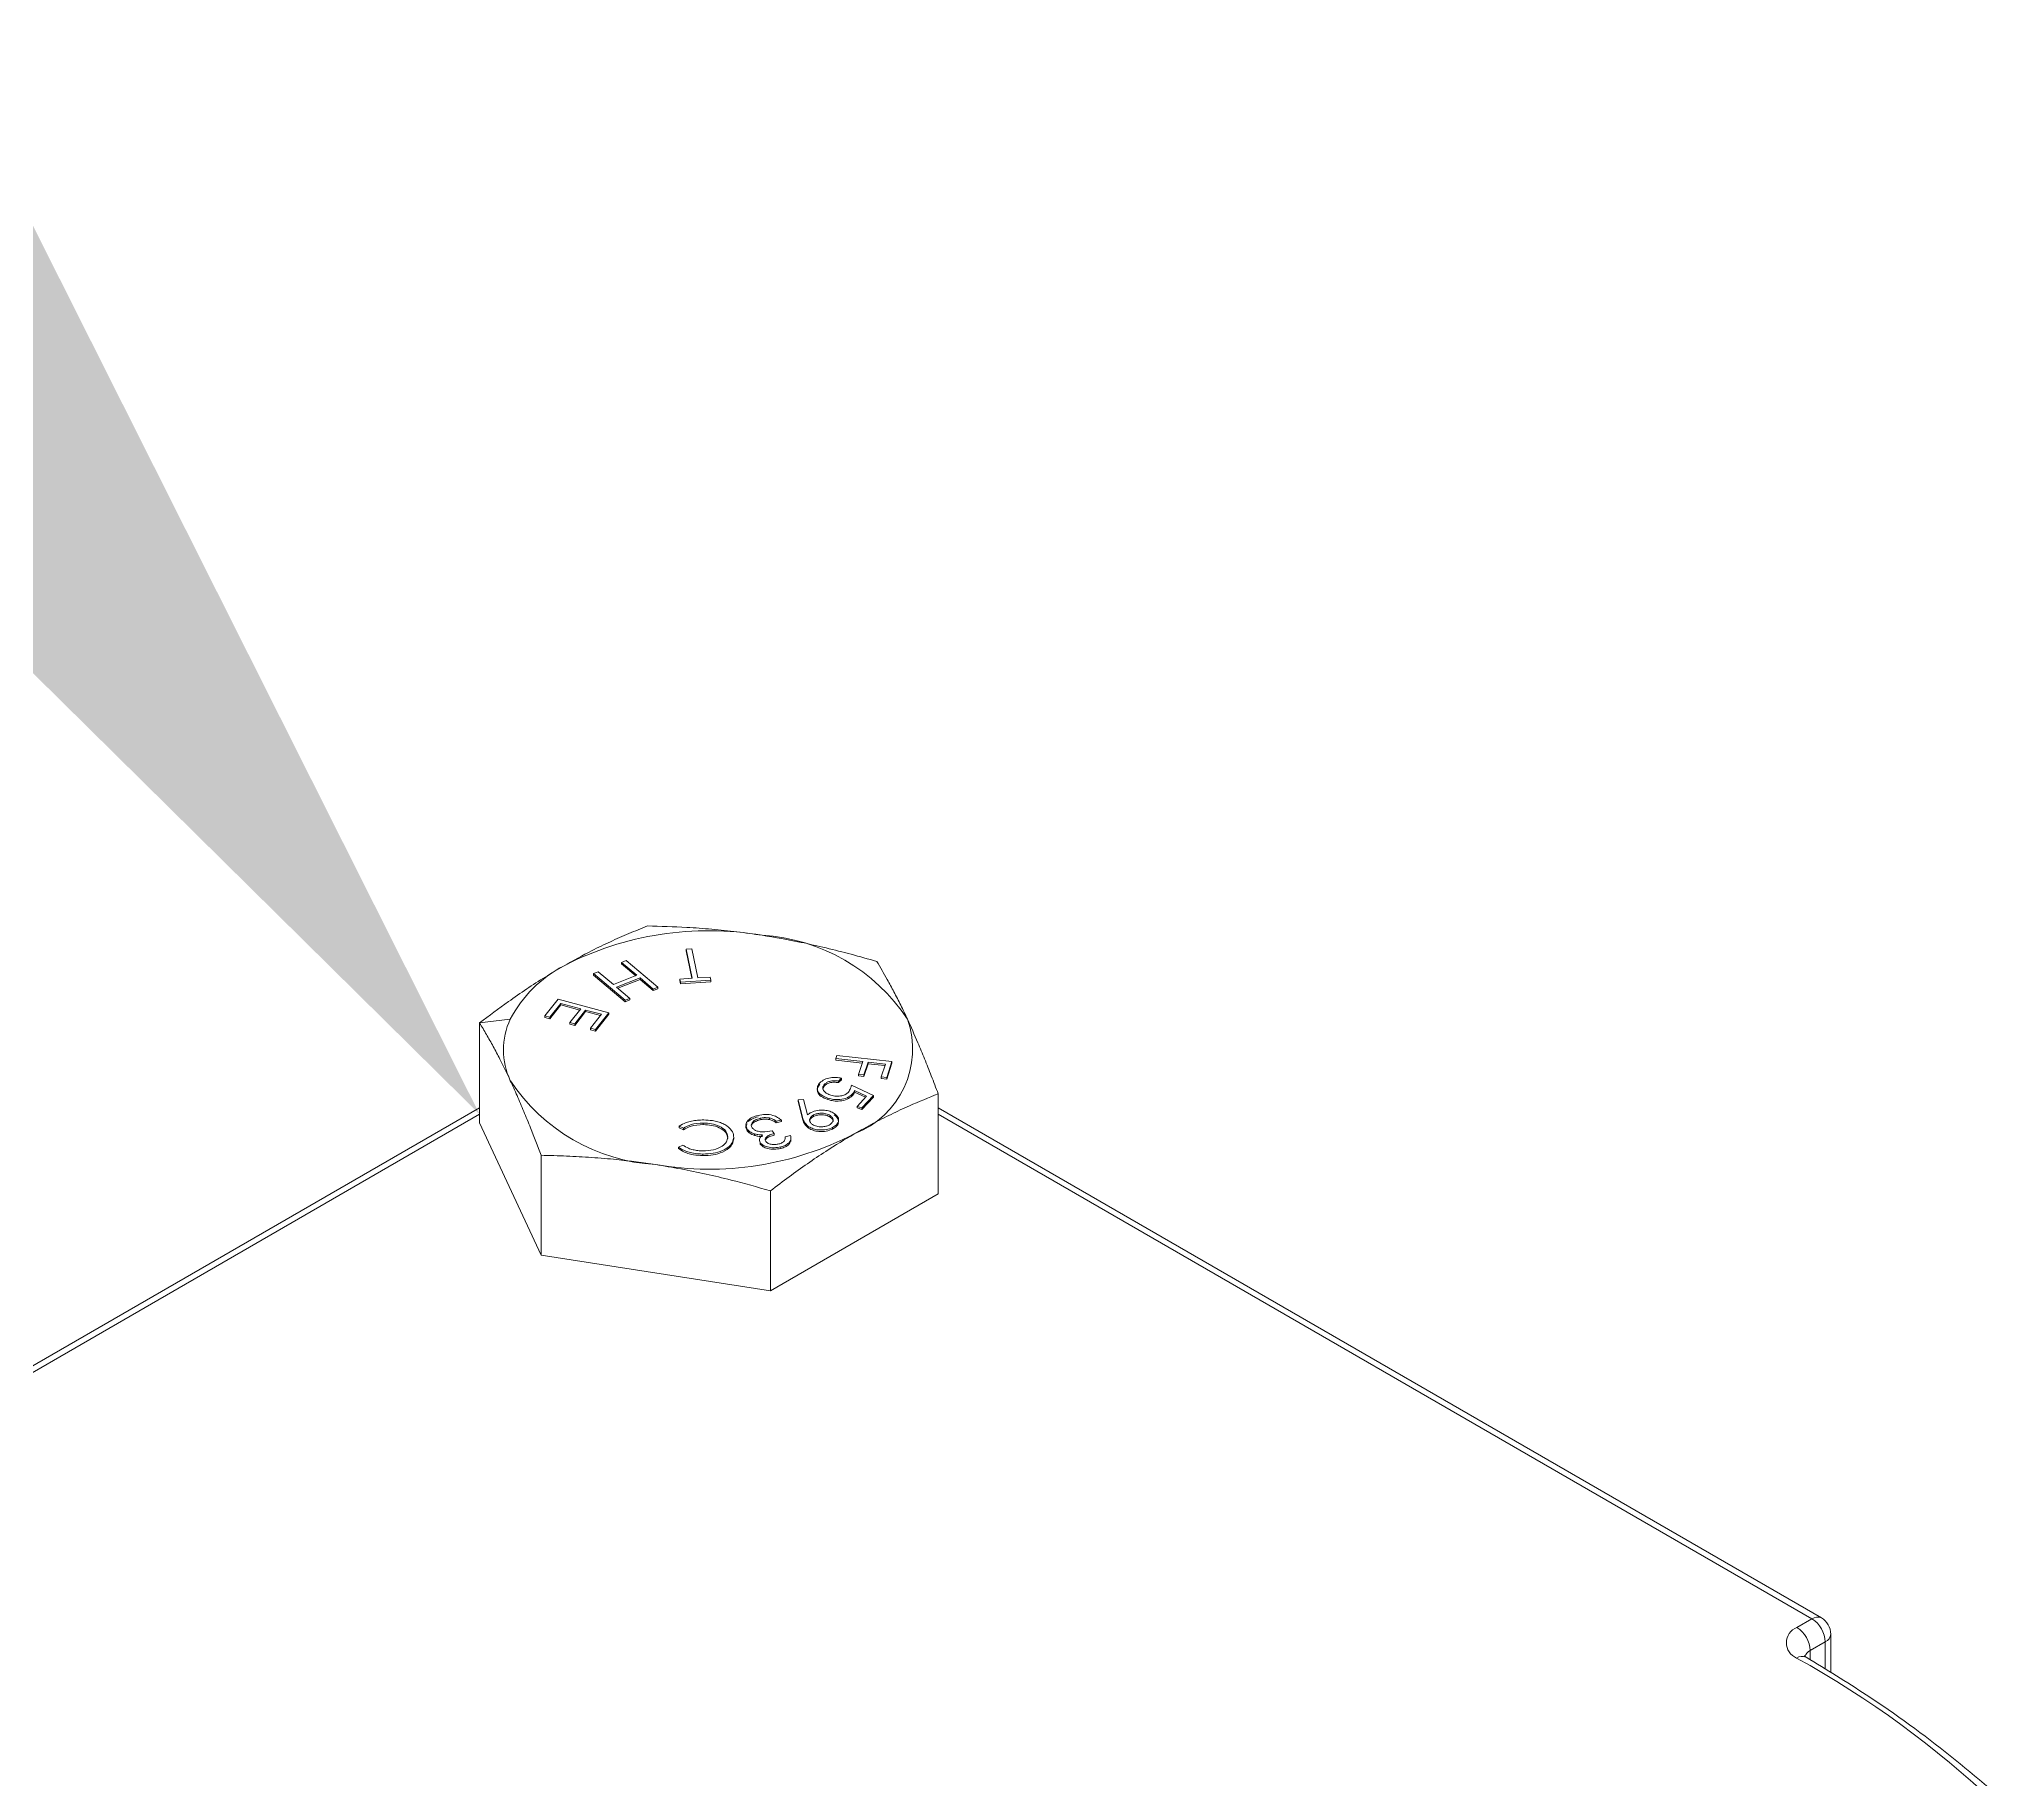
# Model space of a CAD drawing. Header units: centimetres. Extents: x -13594 to 4017, y -3206 to 1780.
# Drawn here: x -347.3 to -275, y -2864.5 to -2800.2 of the extents above; entities that cross this region are included whole.
import ezdxf
from ezdxf import colors
from ezdxf.entities.mleader import LeaderData, LeaderLine
from ezdxf.math import Vec2, Vec3

# ---------------------------------------------------------------- set-up
doc = ezdxf.new("R2010")
doc.units = ezdxf.units.CM
doc.layers.add('num of plumbing', color=250, linetype='Continuous')

msp = doc.modelspace()

# ---------------------------------------------------------------- linework, layer by layer
at = {"color": 7, "linetype": 'Continuous', "lineweight": 0}
for p, q in [((-323.425, -2833.849), (-323.216, -2833.835)), ((-323.211, -2834.917), (-323.425, -2833.849)), ((-323.425, -2833.849), (-323.425, -2833.906)), ((-323.222, -2834.918), (-323.425, -2833.906)), ((-323.216, -2833.835), (-323.001, -2834.903)), ((-326.854, -2834.746), (-326.682, -2834.678)), ((-325.682, -2835.731), (-326.854, -2834.746)), ((-326.854, -2834.746), (-326.854, -2834.803)), ((-325.682, -2835.787), (-326.854, -2834.803)), ((-326.682, -2834.678), (-326.117, -2835.154)), ((-326.117, -2835.154), (-325.25, -2834.809)), ((-325.815, -2834.334), (-325.644, -2834.266)), ((-325.25, -2834.809), (-325.815, -2834.334)), ((-325.815, -2834.334), (-325.815, -2834.391)), ((-325.296, -2834.828), (-325.815, -2834.391)), ((-325.644, -2834.266), (-324.472, -2835.251)), ((-325.135, -2834.906), (-326.002, -2835.25)), ((-326.002, -2835.25), (-325.511, -2835.663)), ((-325.135, -2834.963), (-325.956, -2835.288)), ((-324.644, -2835.319), (-325.135, -2834.906)), ((-325.135, -2834.906), (-325.135, -2834.963)), ((-324.644, -2835.375), (-325.135, -2834.963)), ((-324.472, -2835.251), (-324.644, -2835.319)), ((-324.472, -2835.307), (-324.644, -2835.375)), ((-324.644, -2835.319), (-324.644, -2835.375)), ((-324.472, -2835.251), (-324.472, -2835.307)), ((-323.668, -2834.948), (-323.211, -2834.917)), ((-323.644, -2835.063), (-323.668, -2834.948)), ((-323.668, -2834.948), (-323.668, -2835.005)), ((-323.644, -2835.12), (-323.668, -2835.005)), ((-322.52, -2834.988), (-323.644, -2835.063)), ((-322.52, -2835.044), (-323.644, -2835.12)), ((-323.644, -2835.063), (-323.644, -2835.12)), ((-323.001, -2834.903), (-322.543, -2834.873)), ((-322.543, -2834.873), (-322.52, -2834.988)), ((-322.52, -2834.988), (-322.52, -2835.044)), ((-328.653, -2836.306), (-328.16, -2835.691)), ((-328.062, -2835.848), (-328.468, -2836.356)), ((-328.062, -2835.905), (-328.468, -2836.412)), ((-328.16, -2835.691), (-326.287, -2836.191)), ((-327.327, -2836.044), (-328.062, -2835.848)), ((-328.062, -2835.848), (-328.062, -2835.905)), ((-327.364, -2836.091), (-328.062, -2835.905)), ((-327.733, -2836.552), (-327.327, -2836.044)), ((-327.144, -2836.093), (-327.55, -2836.601)), ((-327.144, -2836.15), (-327.55, -2836.657)), ((-326.558, -2836.249), (-327.144, -2836.093)), ((-327.144, -2836.093), (-327.144, -2836.15)), ((-326.595, -2836.296), (-327.144, -2836.15)), ((-326.968, -2836.761), (-326.558, -2836.249)), ((-326.287, -2836.191), (-326.783, -2836.811)), ((-326.287, -2836.247), (-326.783, -2836.867)), ((-326.287, -2836.191), (-326.287, -2836.247)), ((-325.511, -2835.663), (-325.682, -2835.731)), ((-325.511, -2835.719), (-325.682, -2835.787)), ((-325.682, -2835.731), (-325.682, -2835.787)), ((-325.511, -2835.663), (-325.511, -2835.719)), ((-329.928, -2836.431), (-331.063, -2836.567)), ((-331.063, -2840.26), (-331.063, -2836.567)), ((-328.468, -2836.356), (-328.653, -2836.306)), ((-328.653, -2836.306), (-328.653, -2836.363)), ((-328.468, -2836.412), (-328.653, -2836.363)), ((-328.468, -2836.356), (-328.468, -2836.412)), ((-327.55, -2836.601), (-327.733, -2836.552)), ((-327.733, -2836.552), (-327.733, -2836.608)), ((-327.55, -2836.657), (-327.733, -2836.608)), ((-327.55, -2836.601), (-327.55, -2836.657)), ((-326.783, -2836.811), (-326.968, -2836.761)), ((-326.968, -2836.761), (-326.968, -2836.818)), ((-326.783, -2836.867), (-326.968, -2836.818)), ((-326.783, -2836.811), (-326.783, -2836.867)), ((-317.906, -2837.885), (-317.868, -2837.768)), ((-316.906, -2837.995), (-317.906, -2837.885)), ((-317.906, -2837.885), (-317.906, -2837.942)), ((-316.924, -2838.05), (-317.906, -2837.942)), ((-317.868, -2837.768), (-315.827, -2837.993)), ((-317.063, -2838.469), (-316.906, -2837.995)), ((-316.704, -2838.017), (-316.861, -2838.491)), ((-316.704, -2838.074), (-316.861, -2838.547)), ((-316.067, -2838.088), (-316.704, -2838.017)), ((-316.704, -2838.017), (-316.704, -2838.074)), ((-316.085, -2838.142), (-316.704, -2838.074)), ((-316.223, -2838.561), (-316.067, -2838.088)), ((-315.827, -2837.993), (-316.022, -2838.583)), ((-315.827, -2838.05), (-316.022, -2838.64)), ((-315.827, -2837.993), (-315.827, -2838.05)), ((-318.323, -2838.892), (-318.382, -2839.019)), ((-318.323, -2838.836), (-318.323, -2838.892)), ((-317.695, -2838.609), (-317.798, -2838.717)), ((-317.695, -2838.666), (-317.798, -2838.774)), ((-317.798, -2838.717), (-317.798, -2838.774)), ((-317.695, -2838.609), (-317.695, -2838.666)), ((-317.322, -2838.868), (-316.512, -2839.251)), ((-316.762, -2839.277), (-317.207, -2839.067)), ((-317.207, -2839.067), (-317.207, -2839.124)), ((-316.799, -2839.316), (-317.207, -2839.124)), ((-316.861, -2838.491), (-317.063, -2838.469)), ((-317.063, -2838.469), (-317.063, -2838.525)), ((-316.861, -2838.547), (-317.063, -2838.525)), ((-316.861, -2838.491), (-316.861, -2838.547)), ((-316.022, -2838.583), (-316.223, -2838.561)), ((-316.223, -2838.561), (-316.223, -2838.618)), ((-316.022, -2838.64), (-316.223, -2838.618)), ((-316.022, -2838.583), (-316.022, -2838.64)), ((-331.063, -2839.706), (-391.367, -2874.52)), ((-319.291, -2839.409), (-319.092, -2839.391)), ((-319.134, -2840.051), (-319.291, -2839.409)), ((-319.291, -2839.409), (-319.291, -2839.466)), ((-319.134, -2840.107), (-319.291, -2839.466)), ((-319.092, -2839.391), (-318.943, -2839.968)), ((-318.196, -2839.344), (-318.196, -2839.4)), ((-317.291, -2839.202), (-317.291, -2839.259)), ((-317.118, -2839.65), (-316.762, -2839.277)), ((-316.944, -2839.705), (-317.118, -2839.65)), ((-317.118, -2839.65), (-317.118, -2839.707)), ((-316.944, -2839.762), (-317.118, -2839.707)), ((-316.512, -2839.251), (-316.944, -2839.705)), ((-316.512, -2839.308), (-316.944, -2839.762)), ((-316.944, -2839.705), (-316.944, -2839.762)), ((-316.512, -2839.251), (-316.512, -2839.308)), ((-314.118, -2842.881), (-314.118, -2839.188)), ((-281.485, -2858.546), (-314.118, -2839.706)), ((-331.063, -2839.941), (-391.058, -2874.576)), ((-328.792, -2845.151), (-331.063, -2840.26)), ((-323.533, -2840.457), (-323.695, -2840.384)), ((-323.695, -2840.384), (-323.695, -2840.441)), ((-323.533, -2840.514), (-323.695, -2840.441)), ((-323.533, -2840.457), (-323.533, -2840.514)), ((-322.798, -2840.266), (-322.798, -2840.322)), ((-321.172, -2840.499), (-321.172, -2840.555)), ((-321.012, -2840.315), (-321.012, -2840.349)), ((-320.701, -2840.091), (-320.701, -2840.147)), ((-320.353, -2840.079), (-320.353, -2840.135)), ((-320.251, -2840.551), (-320.177, -2840.653)), ((-319.91, -2840.156), (-320.099, -2840.201)), ((-320.099, -2840.201), (-320.099, -2840.257)), ((-319.91, -2840.212), (-320.099, -2840.257)), ((-319.91, -2840.156), (-319.91, -2840.212)), ((-319.134, -2840.051), (-319.134, -2840.107)), ((-318.905, -2840.4), (-318.905, -2840.457)), ((-318.87, -2840.163), (-318.87, -2840.164)), ((-318.725, -2839.967), (-318.725, -2840.024)), ((-318.114, -2839.986), (-318.114, -2840.043)), ((-318.018, -2840.429), (-318.018, -2840.486)), ((-281.832, -2858.58), (-314.118, -2839.941)), ((-323.714, -2841.152), (-323.548, -2841.081)), ((-323.714, -2841.152), (-323.714, -2841.209)), ((-321.673, -2840.798), (-321.673, -2840.855)), ((-320.904, -2840.666), (-320.904, -2840.723)), ((-320.691, -2840.993), (-320.691, -2841.05)), ((-320.177, -2840.653), (-320.177, -2840.709)), ((-319.932, -2841.147), (-319.932, -2841.204)), ((-319.77, -2840.773), (-319.574, -2840.726)), ((-319.569, -2840.943), (-319.569, -2840.886)), ((-328.792, -2845.151), (-328.792, -2841.458)), ((-322.81, -2841.412), (-322.81, -2841.469)), ((-320.32, -2846.461), (-320.32, -2842.768)), ((-314.118, -2842.881), (-320.32, -2846.461)), ((-320.32, -2846.461), (-328.792, -2845.151)), ((-282.387, -2858.901), (-281.832, -2858.58)), ((-281.137, -2860.566), (-281.137, -2859.147)), ((-281.341, -2859.43), (-281.896, -2859.751)), ((-281.896, -2859.751), (-281.896, -2860.09)), ((-281.341, -2860.438), (-281.341, -2859.43))]:
    msp.add_line(p, q, dxfattribs=at)
at = {"color": 7, "linetype": 'Continuous', "lineweight": 0, "flags": 128}
msp.add_lwpolyline([(-282.046, -2859.997), (-282.048, -2859.996), (-282.053, -2859.993)], dxfattribs=at)
at = {"color": 7, "linetype": 'Continuous', "lineweight": 0}
for centre, radius, start, end in [((-322.603, -2844.821), 11.66, 80.2289, 117.35717), ((-321.04, -2840.252), 6.934, 33.43888, 86.5665), ((-325.799, -2838.594), 4.661, 117.64491, 152.34888), ((-327.554, -2837.566), 2.631, 154.44278, 205.55722), ((-318.402, -2837.543), 3.339, 290.74208, 19.461), ((-324.141, -2834.88), 6.934, 213.43888, 266.5665), ((-322.578, -2830.31), 11.66, 260.2289, 297.35717), ((-281.628, -2858.864), 0.349, 65.69288, 125.61758), ((-282.407, -2859.479), 1.067, 2.60548, 57.39452), ((-281.832, -2859.147), 0.694, 0, 60.00269), ((-282.174, -2859.466), 0.605, 110.62036, 248.18205), ((-282.962, -2859.8), 1.067, 2.60548, 57.39452), ((-281.485, -2859.112), 0.349, 294.37466, 354.3052), ((-282.194, -2860.323), 0.359, 66.8471, 124.74337), ((-299.703, -2891.412), 35.838, 31.94445, 61.13015), ((-281.733, -2860.092), 0.378, 115.61489, 161.41215)]:
    msp.add_arc(centre, radius, start, end, dxfattribs=at)
for points, knots in [([(-327.962, -2834.465), (-327.61, -2834.27), (-327.033, -2833.948), (-326.23, -2833.564), (-325.547, -2833.26), (-325.091, -2833.079), (-324.861, -2832.987)], [0, 0, 0, 0, 0.338051, 0.556031, 0.775308, 1, 1, 1, 1]), ([(-324.861, -2832.987), (-324.377, -2833), (-323.587, -2833.021), (-322.484, -2833.102), (-321.556, -2833.196), (-320.935, -2833.285), (-320.625, -2833.33)], [0, 0, 0, 0, 0.34463, 0.56283, 0.781043, 1, 1, 1, 1]), ([(-320.625, -2833.33), (-320.145, -2833.412), (-319.356, -2833.546), (-318.259, -2833.794), (-317.326, -2834.029), (-316.704, -2834.207), (-316.389, -2834.297)], [0, 0, 0, 0, 0.3380509, 0.556031, 0.7753084, 1, 1, 1, 1]), ([(-331.063, -2836.567), (-330.709, -2836.301), (-330.13, -2835.866), (-329.323, -2835.31), (-328.643, -2834.868), (-328.189, -2834.599), (-327.962, -2834.465)], [0, 0, 0, 0, 0.3446294, 0.56283, 0.7810425, 1, 1, 1, 1]), ([(-316.389, -2834.297), (-316.259, -2834.515), (-316.047, -2834.87), (-315.752, -2835.417), (-315.503, -2835.903), (-315.337, -2836.255), (-315.254, -2836.431)], [0, 0, 0, 0, 0.34463, 0.56283, 0.781043, 1, 1, 1, 1]), ([(-329.928, -2838.701), (-330.056, -2838.431), (-330.267, -2837.987), (-330.561, -2837.433), (-330.811, -2836.986), (-330.978, -2836.708), (-331.063, -2836.567)], [0, 0, 0, 0, 0.338051, 0.556031, 0.775308, 1, 1, 1, 1]), ([(-315.254, -2836.431), (-315.125, -2836.715), (-314.914, -2837.183), (-314.62, -2837.894), (-314.37, -2838.524), (-314.203, -2838.965), (-314.118, -2839.188)], [0, 0, 0, 0, 0.338051, 0.556031, 0.775308, 1, 1, 1, 1]), ([(-328.792, -2841.458), (-328.922, -2841.117), (-329.134, -2840.56), (-329.429, -2839.833), (-329.678, -2839.247), (-329.844, -2838.883), (-329.928, -2838.701)], [0, 0, 0, 0, 0.3446295, 0.5628301, 0.7810426, 1, 1, 1, 1]), ([(-318.196, -2839.344), (-318.284, -2839.308), (-318.461, -2839.236), (-318.589, -2839.072), (-318.591, -2838.909), (-318.521, -2838.82), (-318.486, -2838.775)], [0, 0, 0, 0, 0.279837, 0.559256, 0.779396, 1, 1, 1, 1]), ([(-318.196, -2839.4), (-318.284, -2839.364), (-318.461, -2839.292), (-318.589, -2839.129), (-318.591, -2838.966), (-318.521, -2838.877), (-318.486, -2838.832)], [0, 0, 0, 0, 0.279837, 0.559256, 0.779396, 1, 1, 1, 1]), ([(-318.486, -2838.775), (-318.437, -2838.734), (-318.339, -2838.651), (-318.114, -2838.589), (-317.891, -2838.575), (-317.76, -2838.598), (-317.695, -2838.609)], [0, 0, 0, 0, 0.279822, 0.559304, 0.779533, 1, 1, 1, 1]), ([(-318.323, -2838.836), (-318.35, -2838.877), (-318.406, -2838.961), (-318.349, -2839.085), (-318.239, -2839.181), (-318.137, -2839.219), (-318.086, -2839.238)], [0, 0, 0, 0, 0.279104, 0.558854, 0.779236, 1, 1, 1, 1]), ([(-317.798, -2838.717), (-317.854, -2838.709), (-317.967, -2838.692), (-318.125, -2838.72), (-318.247, -2838.77), (-318.297, -2838.814), (-318.323, -2838.836)], [0, 0, 0, 0, 0.2801424, 0.5593052, 0.7797167, 1, 1, 1, 1]), ([(-317.798, -2838.774), (-317.854, -2838.765), (-317.967, -2838.749), (-318.125, -2838.777), (-318.247, -2838.827), (-318.297, -2838.871), (-318.323, -2838.892)], [0, 0, 0, 0, 0.2801424, 0.5593052, 0.7797167, 1, 1, 1, 1]), ([(-318.086, -2839.238), (-318.02, -2839.255), (-317.888, -2839.288), (-317.683, -2839.266), (-317.528, -2839.206), (-317.468, -2839.151), (-317.438, -2839.124)], [0, 0, 0, 0, 0.279948, 0.559085, 0.779215, 1, 1, 1, 1]), ([(-317.438, -2839.124), (-317.405, -2839.077), (-317.347, -2838.995), (-317.33, -2838.907), (-317.322, -2838.868)], [0, 0, 0, 0, 0.559291, 1, 1, 1, 1]), ([(-317.207, -2839.067), (-317.219, -2839.093), (-317.239, -2839.14), (-317.275, -2839.183), (-317.291, -2839.202)], [0, 0, 0, 0, 0.560018, 1, 1, 1, 1]), ([(-317.207, -2839.124), (-317.219, -2839.15), (-317.239, -2839.197), (-317.275, -2839.24), (-317.291, -2839.259)], [0, 0, 0, 0, 0.560018, 1, 1, 1, 1]), ([(-318.943, -2839.968), (-318.922, -2839.948), (-318.884, -2839.913), (-318.833, -2839.884), (-318.811, -2839.871)], [0, 0, 0, 0, 0.560066, 1, 1, 1, 1]), ([(-318.811, -2839.871), (-318.737, -2839.842), (-318.59, -2839.783), (-318.334, -2839.782), (-318.115, -2839.825), (-318.014, -2839.881), (-317.963, -2839.908)], [0, 0, 0, 0, 0.279377, 0.559061, 0.779439, 1, 1, 1, 1]), ([(-317.291, -2839.202), (-317.348, -2839.249), (-317.461, -2839.343), (-317.728, -2839.402), (-317.985, -2839.4), (-318.126, -2839.363), (-318.196, -2839.344)], [0, 0, 0, 0, 0.279679, 0.559017, 0.779301, 1, 1, 1, 1]), ([(-317.291, -2839.259), (-317.348, -2839.306), (-317.461, -2839.4), (-317.728, -2839.458), (-317.985, -2839.457), (-318.126, -2839.419), (-318.196, -2839.4)], [0, 0, 0, 0, 0.279679, 0.559017, 0.779301, 1, 1, 1, 1]), ([(-314.118, -2839.188), (-314.473, -2839.331), (-315.051, -2839.564), (-315.858, -2839.94), (-316.538, -2840.282), (-316.992, -2840.538), (-317.219, -2840.666)], [0, 0, 0, 0, 0.344629, 0.56283, 0.781043, 1, 1, 1, 1]), ([(-323.695, -2840.384), (-323.613, -2840.335), (-323.477, -2840.255), (-323.231, -2840.189), (-323.01, -2840.156), (-322.858, -2840.154), (-322.782, -2840.152)], [0, 0, 0, 0, 0.3393, 0.559476, 0.779688, 1, 1, 1, 1]), ([(-322.798, -2840.266), (-322.956, -2840.276), (-323.24, -2840.293), (-323.443, -2840.407), (-323.533, -2840.457)], [0, 0, 0, 0, 0.558721, 1, 1, 1, 1]), ([(-322.798, -2840.322), (-322.956, -2840.332), (-323.24, -2840.35), (-323.443, -2840.464), (-323.533, -2840.514)], [0, 0, 0, 0, 0.558721, 1, 1, 1, 1]), ([(-321.892, -2840.786), (-321.905, -2840.708), (-321.932, -2840.553), (-322.179, -2840.381), (-322.483, -2840.282), (-322.693, -2840.271), (-322.798, -2840.266)], [0, 0, 0, 0, 0.279575, 0.559079, 0.779383, 1, 1, 1, 1]), ([(-321.892, -2840.843), (-321.905, -2840.765), (-321.932, -2840.61), (-322.179, -2840.438), (-322.483, -2840.338), (-322.693, -2840.328), (-322.798, -2840.322)], [0, 0, 0, 0, 0.279575, 0.559079, 0.779383, 1, 1, 1, 1]), ([(-322.782, -2840.152), (-322.673, -2840.157), (-322.493, -2840.164), (-322.256, -2840.215), (-322.073, -2840.28), (-321.976, -2840.339), (-321.927, -2840.369)], [0, 0, 0, 0, 0.339822, 0.559917, 0.779922, 1, 1, 1, 1]), ([(-321.927, -2840.369), (-321.843, -2840.442), (-321.692, -2840.573), (-321.679, -2840.729), (-321.673, -2840.798)], [0, 0, 0, 0, 0.559052, 1, 1, 1, 1]), ([(-321.172, -2840.555), (-321.203, -2840.497), (-321.25, -2840.409), (-321.194, -2840.324), (-321.175, -2840.295)], [0, 0, 0, 0, 0.656126, 1, 1, 1, 1]), ([(-321.172, -2840.499), (-321.198, -2840.441), (-321.249, -2840.327), (-321.16, -2840.164), (-320.991, -2840.046), (-320.848, -2840.003), (-320.776, -2839.982)], [0, 0, 0, 0, 0.279439, 0.558907, 0.779332, 1, 1, 1, 1]), ([(-320.904, -2840.666), (-320.968, -2840.642), (-321.083, -2840.599), (-321.145, -2840.529), (-321.172, -2840.499)], [0, 0, 0, 0, 0.559562, 1, 1, 1, 1]), ([(-320.904, -2840.723), (-320.968, -2840.699), (-321.083, -2840.656), (-321.145, -2840.586), (-321.172, -2840.555)], [0, 0, 0, 0, 0.559562, 1, 1, 1, 1]), ([(-321.135, -2840.215), (-321.088, -2840.177), (-320.994, -2840.101), (-320.849, -2840.06), (-320.776, -2840.039)], [0, 0, 0, 0, 0.499725, 1, 1, 1, 1]), ([(-320.701, -2840.091), (-320.764, -2840.109), (-320.891, -2840.147), (-320.998, -2840.246), (-321.037, -2840.351), (-321.005, -2840.413), (-320.989, -2840.444)], [0, 0, 0, 0, 0.280298, 0.559569, 0.779892, 1, 1, 1, 1]), ([(-320.701, -2840.147), (-320.763, -2840.166), (-320.888, -2840.204), (-320.989, -2840.285), (-321.002, -2840.338), (-321.005, -2840.35)], [0, 0, 0, 0, 0.434497, 0.867402, 1, 1, 1, 1]), ([(-320.989, -2840.444), (-320.963, -2840.471), (-320.91, -2840.525), (-320.774, -2840.577), (-320.545, -2840.61), (-320.372, -2840.575), (-320.251, -2840.551)], [0, 0, 0, 0, 0.186645, 0.373531, 0.560271, 1, 1, 1, 1]), ([(-320.776, -2839.982), (-320.686, -2839.966), (-320.505, -2839.933), (-320.239, -2839.969), (-320.041, -2840.052), (-319.954, -2840.121), (-319.91, -2840.156)], [0, 0, 0, 0, 0.279864, 0.558991, 0.779262, 1, 1, 1, 1]), ([(-320.353, -2840.079), (-320.42, -2840.071), (-320.538, -2840.057), (-320.651, -2840.08), (-320.701, -2840.091)], [0, 0, 0, 0, 0.558684, 1, 1, 1, 1]), ([(-320.353, -2840.135), (-320.42, -2840.128), (-320.538, -2840.114), (-320.651, -2840.137), (-320.701, -2840.147)], [0, 0, 0, 0, 0.558684, 1, 1, 1, 1]), ([(-320.099, -2840.201), (-320.138, -2840.172), (-320.209, -2840.121), (-320.309, -2840.092), (-320.353, -2840.079)], [0, 0, 0, 0, 0.560666, 1, 1, 1, 1]), ([(-320.099, -2840.257), (-320.138, -2840.229), (-320.209, -2840.178), (-320.309, -2840.149), (-320.353, -2840.135)], [0, 0, 0, 0, 0.560666, 1, 1, 1, 1]), ([(-318.905, -2840.4), (-318.971, -2840.34), (-319.089, -2840.232), (-319.12, -2840.106), (-319.134, -2840.051)], [0, 0, 0, 0, 0.558219, 1, 1, 1, 1]), ([(-318.905, -2840.457), (-318.971, -2840.396), (-319.089, -2840.289), (-319.12, -2840.163), (-319.134, -2840.107)], [0, 0, 0, 0, 0.558219, 1, 1, 1, 1]), ([(-318.018, -2840.429), (-318.095, -2840.46), (-318.247, -2840.522), (-318.515, -2840.529), (-318.744, -2840.485), (-318.851, -2840.428), (-318.905, -2840.4)], [0, 0, 0, 0, 0.279629, 0.559061, 0.77956, 1, 1, 1, 1]), ([(-318.018, -2840.486), (-318.095, -2840.517), (-318.247, -2840.578), (-318.515, -2840.586), (-318.744, -2840.542), (-318.851, -2840.485), (-318.905, -2840.457)], [0, 0, 0, 0, 0.279629, 0.559061, 0.77956, 1, 1, 1, 1]), ([(-318.725, -2839.967), (-318.768, -2839.995), (-318.853, -2840.051), (-318.88, -2840.156), (-318.85, -2840.251), (-318.789, -2840.297), (-318.759, -2840.321)], [0, 0, 0, 0, 0.279553, 0.559306, 0.779605, 1, 1, 1, 1]), ([(-318.725, -2840.024), (-318.769, -2840.052), (-318.851, -2840.103), (-318.861, -2840.173), (-318.865, -2840.205)], [0, 0, 0, 0, 0.537088, 1, 1, 1, 1]), ([(-318.759, -2840.321), (-318.711, -2840.345), (-318.614, -2840.394), (-318.432, -2840.409), (-318.268, -2840.392), (-318.187, -2840.357), (-318.147, -2840.339)], [0, 0, 0, 0, 0.279498, 0.559225, 0.779495, 1, 1, 1, 1]), ([(-318.114, -2839.986), (-318.162, -2839.962), (-318.258, -2839.913), (-318.44, -2839.897), (-318.604, -2839.915), (-318.685, -2839.95), (-318.725, -2839.967)], [0, 0, 0, 0, 0.279557, 0.559298, 0.779611, 1, 1, 1, 1]), ([(-318.114, -2840.043), (-318.162, -2840.018), (-318.258, -2839.969), (-318.44, -2839.954), (-318.604, -2839.971), (-318.685, -2840.006), (-318.725, -2840.024)], [0, 0, 0, 0, 0.279557, 0.559298, 0.779611, 1, 1, 1, 1]), ([(-318.147, -2840.339), (-318.104, -2840.311), (-318.019, -2840.256), (-317.993, -2840.151), (-318.023, -2840.056), (-318.083, -2840.009), (-318.114, -2839.986)], [0, 0, 0, 0, 0.279489, 0.559297, 0.779606, 1, 1, 1, 1]), ([(-318.008, -2840.215), (-318.006, -2840.21), (-317.994, -2840.177), (-318.026, -2840.112), (-318.084, -2840.066), (-318.114, -2840.043)], [0, 0, 0, 0, 0.081288, 0.5405542, 1, 1, 1, 1]), ([(-317.963, -2839.908), (-317.908, -2839.953), (-317.798, -2840.043), (-317.789, -2840.2), (-317.867, -2840.334), (-317.968, -2840.397), (-318.018, -2840.429)], [0, 0, 0, 0, 0.2796464, 0.5589946, 0.7795292, 1, 1, 1, 1]), ([(-317.808, -2840.258), (-317.808, -2840.261), (-317.802, -2840.306), (-317.874, -2840.391), (-317.97, -2840.454), (-318.018, -2840.486)], [0, 0, 0, 0, 0.032133, 0.516136, 1, 1, 1, 1]), ([(-317.963, -2839.965), (-317.903, -2840.009), (-317.816, -2840.073), (-317.817, -2840.151), (-317.817, -2840.174)], [0, 0, 0, 0, 0.699777, 1, 1, 1, 1]), ([(-322.81, -2841.412), (-322.929, -2841.406), (-323.125, -2841.397), (-323.377, -2841.333), (-323.569, -2841.257), (-323.665, -2841.187), (-323.714, -2841.152)], [0, 0, 0, 0, 0.339665, 0.559806, 0.779891, 1, 1, 1, 1]), ([(-322.81, -2841.469), (-322.929, -2841.463), (-323.125, -2841.454), (-323.377, -2841.39), (-323.569, -2841.313), (-323.665, -2841.244), (-323.714, -2841.209)], [0, 0, 0, 0, 0.339665, 0.559806, 0.779891, 1, 1, 1, 1]), ([(-323.548, -2841.081), (-323.483, -2841.123), (-323.377, -2841.193), (-323.179, -2841.254), (-322.998, -2841.287), (-322.873, -2841.292), (-322.81, -2841.294)], [0, 0, 0, 0, 0.339365, 0.559454, 0.779686, 1, 1, 1, 1]), ([(-322.81, -2841.294), (-322.677, -2841.286), (-322.412, -2841.269), (-322.104, -2841.138), (-321.923, -2840.966), (-321.903, -2840.846), (-321.892, -2840.786)], [0, 0, 0, 0, 0.279709, 0.559309, 0.779556, 1, 1, 1, 1]), ([(-321.673, -2840.798), (-321.695, -2840.892), (-321.737, -2841.08), (-322.052, -2841.283), (-322.425, -2841.399), (-322.682, -2841.408), (-322.81, -2841.412)], [0, 0, 0, 0, 0.279506, 0.559088, 0.779367, 1, 1, 1, 1]), ([(-321.673, -2840.855), (-321.695, -2840.949), (-321.737, -2841.137), (-322.052, -2841.34), (-322.425, -2841.456), (-322.682, -2841.464), (-322.81, -2841.469)], [0, 0, 0, 0, 0.279506, 0.559088, 0.779367, 1, 1, 1, 1]), ([(-320.608, -2840.707), (-320.666, -2840.705), (-320.769, -2840.702), (-320.863, -2840.677), (-320.904, -2840.666)], [0, 0, 0, 0, 0.559783, 1, 1, 1, 1]), ([(-320.608, -2840.763), (-320.666, -2840.762), (-320.769, -2840.759), (-320.863, -2840.734), (-320.904, -2840.723)], [0, 0, 0, 0, 0.559783, 1, 1, 1, 1]), ([(-320.691, -2840.993), (-320.706, -2840.966), (-320.737, -2840.911), (-320.718, -2840.807), (-320.65, -2840.745), (-320.608, -2840.707)], [0, 0, 0, 0, 0.28032, 0.560505, 1, 1, 1, 1]), ([(-319.932, -2841.147), (-320.012, -2841.161), (-320.173, -2841.188), (-320.408, -2841.161), (-320.593, -2841.092), (-320.658, -2841.026), (-320.691, -2840.993)], [0, 0, 0, 0, 0.28002, 0.559851, 0.7801, 1, 1, 1, 1]), ([(-319.932, -2841.204), (-320.012, -2841.217), (-320.173, -2841.245), (-320.408, -2841.217), (-320.593, -2841.149), (-320.658, -2841.083), (-320.691, -2841.05)], [0, 0, 0, 0, 0.28002, 0.559851, 0.7801, 1, 1, 1, 1]), ([(-320.177, -2840.653), (-320.233, -2840.669), (-320.344, -2840.701), (-320.465, -2840.774), (-320.528, -2840.863), (-320.503, -2840.918), (-320.491, -2840.946)], [0, 0, 0, 0, 0.280898, 0.561371, 0.780712, 1, 1, 1, 1]), ([(-320.491, -2840.946), (-320.463, -2840.972), (-320.407, -2841.025), (-320.265, -2841.058), (-320.128, -2841.062), (-320.049, -2841.047), (-320.01, -2841.039)], [0, 0, 0, 0, 0.278739, 0.558576, 0.779091, 1, 1, 1, 1]), ([(-320.177, -2840.709), (-320.232, -2840.726), (-320.341, -2840.758), (-320.458, -2840.82), (-320.482, -2840.869), (-320.49, -2840.883)], [0, 0, 0, 0, 0.41383, 0.827035, 1, 1, 1, 1]), ([(-317.219, -2840.666), (-317.571, -2840.876), (-318.148, -2841.222), (-318.951, -2841.764), (-319.634, -2842.249), (-320.09, -2842.594), (-320.32, -2842.768)], [0, 0, 0, 0, 0.3380509, 0.556031, 0.7753084, 1, 1, 1, 1]), ([(-320.01, -2841.039), (-319.963, -2841.025), (-319.871, -2840.996), (-319.772, -2840.899), (-319.771, -2840.821), (-319.77, -2840.773)], [0, 0, 0, 0, 0.28009, 0.559702, 1, 1, 1, 1]), ([(-319.574, -2840.726), (-319.565, -2840.774), (-319.547, -2840.869), (-319.622, -2840.998), (-319.758, -2841.096), (-319.874, -2841.13), (-319.932, -2841.147)], [0, 0, 0, 0, 0.2803435, 0.5597722, 0.7797803, 1, 1, 1, 1]), ([(-319.574, -2840.942), (-319.591, -2840.982), (-319.624, -2841.06), (-319.759, -2841.152), (-319.874, -2841.187), (-319.932, -2841.204)], [0, 0, 0, 0, 0.357746, 0.678719, 1, 1, 1, 1]), ([(-324.556, -2841.801), (-325.036, -2841.734), (-325.825, -2841.624), (-326.922, -2841.534), (-327.855, -2841.48), (-328.477, -2841.465), (-328.792, -2841.458)], [0, 0, 0, 0, 0.338051, 0.556031, 0.775308, 1, 1, 1, 1]), ([(-320.32, -2842.768), (-320.804, -2842.632), (-321.594, -2842.409), (-322.697, -2842.148), (-323.625, -2841.955), (-324.246, -2841.852), (-324.556, -2841.801)], [0, 0, 0, 0, 0.34463, 0.56283, 0.781043, 1, 1, 1, 1]), ([(-282.046, -2859.997), (-282.075, -2859.976), (-282.123, -2859.941), (-282.119, -2859.944), (-282.118, -2859.945)], [0, 0, 0, 0, 0.606922, 1, 1, 1, 1]), ([(-268.69, -2872.67), (-268.981, -2872.187), (-269.822, -2870.792), (-271.523, -2868.557), (-273.905, -2866.018), (-276.669, -2863.614), (-279.41, -2861.61), (-281.297, -2860.455), (-282.046, -2859.997)], [0, 0, 0, 0, 0.102029, 0.294356, 0.487009, 0.679997, 0.873189, 1, 1, 1, 1])]:
    msp.add_open_spline(points, degree=3, knots=knots, dxfattribs=at)

# ---------------------------------------------------------------- leaders
at = {"layer": 'num of plumbing', "color": 1, "lineweight": 18}
ml = msp.add_multileader_mtext('Standard', dxfattribs=at)
ml.set_content('')
ml.set_leader_properties()
ml.build(insert=Vec2(0, 0))
ml.multileader.update_dxf_attribs({"text_right_attachment_type": 6, "dogleg_length": 0.36, "arrow_head_size": 37.73})
ctx = ml.context
ctx.base_point, ctx.char_height, ctx.arrow_head_size, ctx.landing_gap_size, ctx.plane_origin = Vec3(-757.985, -2619.549, 8.049), 0.226, 37.73, 0.113, Vec3(-497.034, -2836.844, 8.049)
ctx.right_attachment = 6
notes = []
notes.append((ctx, [(0, (1, 1, 0), (-491.361, -2619.549, 8.049), (-1, 0), 266.624, [(0, [(-331.063, -2839.941, 8.049)], 0, [])])]))
ctx.mtext, ml.multileader.dxf.content_type = None, 0
for ctx, leaders in notes:
    for number, flags, end, landing, length, lines in leaders:
        leader = LeaderData()
        leader.index, (leader.has_last_leader_line, leader.has_dogleg_vector, leader.attachment_direction) = number, flags
        leader.last_leader_point, leader.dogleg_vector, leader.dogleg_length = Vec3(end), Vec3(landing), length
        for number, points, colour, breaks in lines:
            line = LeaderLine()
            line.index, line.vertices, line.color, line.breaks = number, Vec3.list(points), colors.encode_raw_color(colour), breaks
            leader.lines.append(line)
        ctx.leaders.append(leader)

doc.saveas('drawing.dxf')
